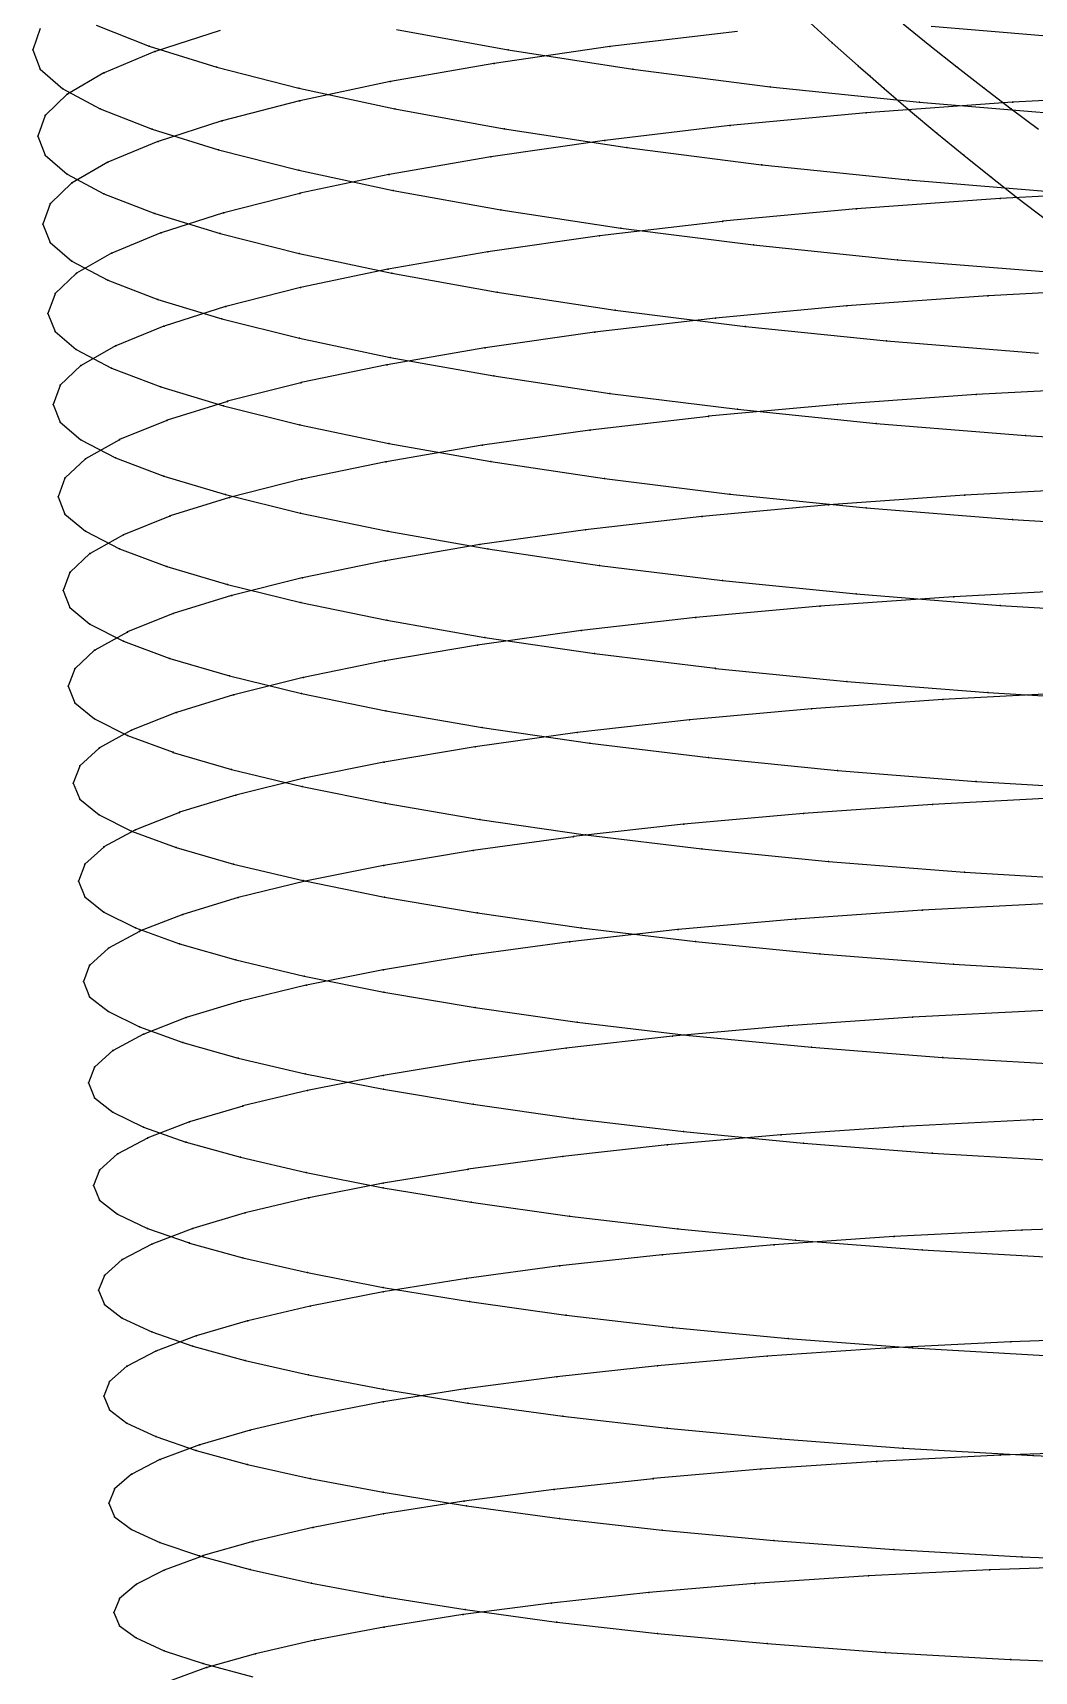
# Model space of a CAD drawing. Extents: x 0 to 4.67, y -4.5 to 1.66.
# Drawn here: x 0.148 to 0.651, y -2.052 to -1.229 of the extents above; entities that cross this region are included whole.
import ezdxf

# ---------------------------------------------------------------- set-up
doc = ezdxf.new("R2010")
doc.units = 0
doc.layers.get('0').update_dxf_attribs({"linetype": 'CONTINUOUS'})

msp = doc.modelspace()

# ---------------------------------------------------------------- linework, layer by layer
at = {"color": 4}
for points in [[(0.1513, -1.22647), (0.14752, -1.23716), (0.1513, -1.24682), (0.1513, -1.24682), (0.16258, -1.25672), (0.18131, -1.26681), (0.18134, -1.26682), (0.20744, -1.27703), (0.20747, -1.27704), (0.24083, -1.28735), (0.24083, -1.28735), (0.28129, -1.29765), (0.28129, -1.29765), (0.32863, -1.30778), (0.32864, -1.30778), (0.38265, -1.31754), (0.38268, -1.31755), (0.44307, -1.32673), (0.4431, -1.32674), (0.50962, -1.33516), (0.50966, -1.33516), (0.58198, -1.34261), (0.58199, -1.34261), (0.65976, -1.34895)], [(0.17942, -1.2248), (0.206, -1.23528), (0.20603, -1.23529), (0.24002, -1.24588), (0.24002, -1.24588), (0.28123, -1.25645), (0.28123, -1.25645), (0.32945, -1.26684), (0.32945, -1.26684), (0.38446, -1.27684), (0.3845, -1.27685), (0.446, -1.28627), (0.44604, -1.28627), (0.51379, -1.2949), (0.51382, -1.2949), (0.58749, -1.30254), (0.58749, -1.30254), (0.66671, -1.30902)], [(0.33033, -1.2269), (0.38637, -1.23716), (0.3864, -1.23717), (0.44905, -1.24682), (0.44909, -1.24683), (0.5181, -1.25567), (0.51813, -1.25567), (0.59317, -1.2635), (0.59317, -1.2635), (0.67386, -1.27014)], [(0.53639, -1.22192), (0.54924, -1.23362), (0.56222, -1.24518), (0.56825, -1.25044), (0.57532, -1.25661), (0.58854, -1.2679), (0.60188, -1.27905), (0.61533, -1.29006), (0.62889, -1.30093), (0.64257, -1.31166), (0.65637, -1.32224)], [(0.53639, -1.22192), (0.54924, -1.23362), (0.56222, -1.24518), (0.56825, -1.25044), (0.57532, -1.25661), (0.58854, -1.2679), (0.60188, -1.27905), (0.61533, -1.29006), (0.62889, -1.30093), (0.64257, -1.31166), (0.65637, -1.32224)], [(0.53639, -1.22192), (0.54924, -1.23362), (0.56222, -1.24518), (0.56825, -1.25044), (0.57532, -1.25661), (0.58854, -1.2679), (0.60188, -1.27905), (0.61533, -1.29006), (0.62889, -1.30093), (0.64257, -1.31166), (0.65637, -1.32224)], [(0.53639, -1.22192), (0.54924, -1.23362), (0.56222, -1.24518), (0.56825, -1.25044), (0.57532, -1.25661), (0.58854, -1.2679), (0.60188, -1.27905), (0.61533, -1.29006), (0.62889, -1.30093), (0.64257, -1.31166), (0.65637, -1.32224)], [(0.53639, -1.22192), (0.54924, -1.23362), (0.56222, -1.24518), (0.56825, -1.25044), (0.57532, -1.25661), (0.58854, -1.2679), (0.60188, -1.27905), (0.61533, -1.29006), (0.62889, -1.30093), (0.64257, -1.31166), (0.65637, -1.32224)], [(0.58492, -1.22403), (0.5983, -1.2349), (0.6118, -1.24563), (0.62542, -1.25624), (0.63915, -1.26671), (0.653, -1.27704)], [(0.59898, -1.22527), (0.68117, -1.23208), (0.6812, -1.23208), (0.76876, -1.23751), (0.7688, -1.23751), (0.86129, -1.24148), (0.86129, -1.24148), (0.9583, -1.2439), (0.95834, -1.2439), (1.05937, -1.24471), (1.05941, -1.24471), (1.16397, -1.24383), (1.16401, -1.24383), (1.27165, -1.24122), (1.27169, -1.24122), (1.38185, -1.23682), (1.38189, -1.23682), (1.49404, -1.23066), (1.49409, -1.23065), (1.60773, -1.22277)], [(0.24168, -1.22745), (0.209, -1.238), (0.20892, -1.23803), (0.18336, -1.24872), (0.18327, -1.24876), (0.16497, -1.25935), (0.16485, -1.25943), (0.15389, -1.27005), (0.15377, -1.2702), (0.15007, -1.28061), (0.15377, -1.29005), (0.15377, -1.29005), (0.16485, -1.29968), (0.18324, -1.30951), (0.18327, -1.30953), (0.20889, -1.31947), (0.20892, -1.31948), (0.24168, -1.32952), (0.24168, -1.32952), (0.2814, -1.33956), (0.2814, -1.33956), (0.32788, -1.34943), (0.32788, -1.34943), (0.3809, -1.35895), (0.38094, -1.35895), (0.44022, -1.36791), (0.44026, -1.36792), (0.50556, -1.37613), (0.5056, -1.37614), (0.5766, -1.38341), (0.57661, -1.38341), (0.65296, -1.3896)], [(0.50164, -1.22792), (0.43757, -1.23548), (0.43749, -1.2355), (0.37934, -1.24393), (0.37926, -1.24394), (0.32728, -1.25307), (0.32717, -1.25309), (0.28165, -1.26276), (0.28154, -1.26278), (0.24266, -1.27284), (0.24254, -1.27287), (0.21047, -1.28316), (0.21038, -1.28319), (0.18529, -1.29362), (0.18521, -1.29366), (0.16724, -1.30398), (0.16712, -1.30406), (0.15636, -1.31442), (0.15625, -1.31457), (0.15261, -1.3247), (0.15625, -1.33394), (0.15625, -1.33394), (0.16712, -1.34331), (0.18518, -1.35287), (0.18521, -1.35289), (0.21036, -1.36256), (0.21038, -1.36258), (0.24254, -1.37236), (0.24254, -1.37236), (0.28154, -1.38214), (0.28154, -1.38214), (0.32717, -1.39176), (0.32717, -1.39176), (0.37923, -1.40104), (0.37926, -1.40105), (0.43746, -1.40979), (0.43749, -1.40979), (0.5016, -1.41781), (0.50164, -1.41781), (0.57135, -1.42491), (0.57135, -1.42491), (0.64631, -1.43095), (0.64634, -1.43096), (0.7262, -1.43579)], [(0.71832, -1.25935), (0.63996, -1.26349), (0.63988, -1.26349), (0.56637, -1.26881), (0.56626, -1.26882), (0.4979, -1.27523), (0.49782, -1.27524), (0.43492, -1.28263), (0.43484, -1.28264), (0.37775, -1.29087), (0.37767, -1.29089), (0.32664, -1.2998), (0.32653, -1.29982), (0.28185, -1.30925), (0.28173, -1.30928), (0.24356, -1.31909), (0.24345, -1.31912), (0.21196, -1.32915), (0.21188, -1.32918), (0.18724, -1.33935), (0.18716, -1.33939), (0.16951, -1.34946), (0.1694, -1.34953), (0.15884, -1.35964), (0.15873, -1.35979), (0.15516, -1.36965), (0.15873, -1.37868), (0.15873, -1.37868), (0.1694, -1.3878), (0.18713, -1.39711), (0.18716, -1.39712), (0.21185, -1.40655), (0.21188, -1.40656), (0.24345, -1.41609), (0.24345, -1.41609), (0.28173, -1.42562), (0.28173, -1.42562), (0.32653, -1.43499), (0.32653, -1.435), (0.37764, -1.44404), (0.37767, -1.44405), (0.43481, -1.45257), (0.43484, -1.45258), (0.49779, -1.4604), (0.49782, -1.4604), (0.56625, -1.46733), (0.56626, -1.46733), (0.63985, -1.47323), (0.63988, -1.47323), (0.71829, -1.47796)], [(0.71063, -1.3078), (0.6337, -1.31185), (0.63362, -1.31186), (0.56144, -1.31706), (0.56133, -1.31706), (0.49422, -1.32333), (0.49413, -1.32334), (0.43238, -1.33055), (0.4323, -1.33056), (0.37625, -1.3386), (0.37617, -1.33862), (0.32607, -1.34732), (0.32596, -1.34734), (0.28209, -1.35654), (0.28198, -1.35656), (0.2445, -1.36613), (0.24439, -1.36616), (0.21347, -1.37595), (0.21339, -1.37598), (0.1892, -1.3859), (0.18912, -1.38594), (0.1718, -1.39576), (0.17169, -1.39583), (0.16132, -1.40568), (0.16121, -1.40583), (0.1577, -1.41544), (0.16121, -1.42426), (0.16121, -1.42426), (0.17169, -1.43313), (0.18909, -1.44219), (0.18912, -1.44221), (0.21336, -1.45138), (0.21339, -1.45139), (0.24439, -1.46067), (0.24439, -1.46067), (0.28198, -1.46995), (0.28198, -1.46995), (0.32596, -1.4791), (0.32596, -1.4791), (0.37614, -1.48792), (0.37617, -1.48792), (0.43227, -1.49624), (0.4323, -1.49624), (0.4941, -1.50387), (0.49413, -1.50387), (0.56133, -1.51064), (0.56133, -1.51064), (0.63358, -1.5164), (0.63362, -1.5164), (0.71059, -1.52102)], [(0.70311, -1.35682), (0.62757, -1.36079), (0.6275, -1.36079), (0.55663, -1.36587), (0.55653, -1.36588), (0.49063, -1.372), (0.49055, -1.37201), (0.42993, -1.37906), (0.42985, -1.37907), (0.37482, -1.38692), (0.37474, -1.38693), (0.32555, -1.39542), (0.32544, -1.39544), (0.28237, -1.40442), (0.28226, -1.40444), (0.24546, -1.41378), (0.24535, -1.41381), (0.215, -1.42335), (0.21492, -1.42338), (0.19117, -1.43306), (0.19109, -1.43309), (0.17409, -1.44266), (0.17398, -1.44273), (0.1638, -1.45234), (0.16369, -1.45249), (0.16025, -1.46184), (0.16369, -1.47047), (0.16369, -1.47047), (0.17398, -1.47909), (0.19106, -1.48791), (0.19109, -1.48792), (0.21489, -1.49685), (0.21492, -1.49686), (0.24535, -1.5059), (0.24535, -1.5059), (0.28226, -1.51494), (0.28226, -1.51494), (0.32544, -1.52385), (0.32544, -1.52385), (0.37471, -1.53245), (0.37474, -1.53245), (0.42982, -1.54056), (0.42985, -1.54056), (0.49052, -1.548), (0.49055, -1.54801), (0.55652, -1.55461), (0.55653, -1.55461), (0.62747, -1.56023), (0.6275, -1.56024), (0.70307, -1.56475)], [(0.69577, -1.4065), (0.62161, -1.41038), (0.62154, -1.41038), (0.55196, -1.41535), (0.55186, -1.41536), (0.48717, -1.42134), (0.48709, -1.42135), (0.42756, -1.42823), (0.42749, -1.42824), (0.37346, -1.4359), (0.37338, -1.43591), (0.32509, -1.44419), (0.32498, -1.44421), (0.28269, -1.45297), (0.28258, -1.45299), (0.24646, -1.4621), (0.24635, -1.46213), (0.21655, -1.47143), (0.21647, -1.47146), (0.19315, -1.48089), (0.19307, -1.48093), (0.17638, -1.49025), (0.17627, -1.49033), (0.16628, -1.49969), (0.16617, -1.49984), (0.16279, -1.50894), (0.16617, -1.51737), (0.16617, -1.51737), (0.17627, -1.52575), (0.19305, -1.53433), (0.19307, -1.53434), (0.21644, -1.54303), (0.21647, -1.54304), (0.24635, -1.55184), (0.24635, -1.55184), (0.28258, -1.56065), (0.28258, -1.56065), (0.32498, -1.56932), (0.32498, -1.56932), (0.37335, -1.5777), (0.37338, -1.57771), (0.42746, -1.58561), (0.42749, -1.58561), (0.48706, -1.59287), (0.48709, -1.59287), (0.55186, -1.59932), (0.55186, -1.59932), (0.62151, -1.60481), (0.62154, -1.60481), (0.69574, -1.60922)], [(0.68871, -1.45711), (0.61589, -1.46091), (0.61581, -1.46091), (0.54749, -1.46577), (0.54739, -1.46578), (0.48386, -1.47162), (0.48379, -1.47163), (0.42534, -1.47835), (0.42526, -1.47836), (0.3722, -1.48584), (0.37213, -1.48585), (0.3247, -1.49393), (0.3246, -1.49395), (0.28307, -1.50249), (0.28297, -1.50251), (0.24749, -1.51139), (0.24739, -1.51142), (0.21813, -1.52049), (0.21805, -1.52052), (0.19515, -1.52971), (0.19507, -1.52975), (0.17868, -1.53884), (0.17857, -1.5389), (0.16876, -1.54803), (0.16865, -1.54818), (0.16534, -1.55703), (0.16865, -1.56528), (0.16865, -1.56528), (0.17857, -1.57342), (0.19505, -1.58177), (0.19507, -1.58178), (0.21802, -1.59023), (0.21805, -1.59024), (0.24739, -1.59881), (0.24739, -1.59881), (0.28297, -1.60738), (0.28297, -1.60738), (0.3246, -1.61583), (0.3246, -1.61583), (0.3721, -1.62399), (0.37213, -1.624), (0.42523, -1.6317), (0.42526, -1.63171), (0.48376, -1.63879), (0.48379, -1.63879), (0.54739, -1.64507), (0.54739, -1.64508), (0.61578, -1.65043), (0.61581, -1.65044), (0.68868, -1.65474)], [(0.6818, -1.50828), (0.6103, -1.51199), (0.61023, -1.512), (0.54314, -1.51675), (0.54304, -1.51676), (0.48065, -1.52246), (0.48058, -1.52247), (0.42319, -1.52903), (0.42311, -1.52904), (0.37101, -1.53634), (0.37094, -1.53635), (0.32437, -1.54423), (0.32427, -1.54425), (0.28349, -1.55258), (0.28339, -1.5526), (0.24855, -1.56126), (0.24845, -1.56128), (0.21972, -1.57013), (0.21964, -1.57015), (0.19716, -1.57911), (0.19708, -1.57915), (0.18098, -1.588), (0.18088, -1.58807), (0.17124, -1.59697), (0.17114, -1.59711), (0.16788, -1.60573), (0.17114, -1.61378), (0.17114, -1.61378), (0.18088, -1.6217), (0.19706, -1.62981), (0.19708, -1.62982), (0.21961, -1.63804), (0.21964, -1.63805), (0.24845, -1.64638), (0.24845, -1.64638), (0.28339, -1.65473), (0.28339, -1.65473), (0.32427, -1.66296), (0.32427, -1.66296), (0.37091, -1.67091), (0.37094, -1.67092), (0.42308, -1.67843), (0.42311, -1.67843), (0.48055, -1.68533), (0.48058, -1.68534), (0.54303, -1.69147), (0.54304, -1.69147), (0.61019, -1.6967), (0.61023, -1.6967), (0.68177, -1.7009)], [(0.67506, -1.56003), (0.60485, -1.56367), (0.60478, -1.56367), (0.5389, -1.56831), (0.5388, -1.56832), (0.47755, -1.57389), (0.47747, -1.5739), (0.42112, -1.5803), (0.42104, -1.58031), (0.36989, -1.58743), (0.36981, -1.58744), (0.32409, -1.59512), (0.32399, -1.59514), (0.28395, -1.60326), (0.28385, -1.60329), (0.24964, -1.61172), (0.24954, -1.61175), (0.22132, -1.62037), (0.22125, -1.62039), (0.19917, -1.62912), (0.1991, -1.62915), (0.18329, -1.63778), (0.18319, -1.63784), (0.17372, -1.64651), (0.17362, -1.64665), (0.17042, -1.65503), (0.17362, -1.6629), (0.17362, -1.6629), (0.18319, -1.67058), (0.19907, -1.67847), (0.1991, -1.67848), (0.22122, -1.68647), (0.22125, -1.68648), (0.24954, -1.69459), (0.24954, -1.69459), (0.28385, -1.7027), (0.28385, -1.7027), (0.32399, -1.71071), (0.32399, -1.71071), (0.36979, -1.71846), (0.36981, -1.71846), (0.42102, -1.72578), (0.42104, -1.72578), (0.47745, -1.73251), (0.47747, -1.73251), (0.5388, -1.73849), (0.5388, -1.73849), (0.60475, -1.7436), (0.60478, -1.7436), (0.67503, -1.7477)], [(0.66861, -1.61281), (0.59965, -1.61637), (0.59958, -1.61637), (0.53488, -1.62091), (0.53478, -1.62091), (0.47462, -1.62636), (0.47454, -1.62636), (0.41919, -1.63261), (0.41912, -1.63262), (0.36888, -1.63956), (0.3688, -1.63957), (0.32389, -1.64707), (0.3238, -1.64709), (0.28447, -1.655), (0.28437, -1.65502), (0.25077, -1.66324), (0.25067, -1.66327), (0.22296, -1.67167), (0.22289, -1.67169), (0.20121, -1.68019), (0.20113, -1.68023), (0.1856, -1.68862), (0.18551, -1.68869), (0.17621, -1.69713), (0.17611, -1.69727), (0.17297, -1.70542), (0.17611, -1.71311), (0.17611, -1.71311), (0.18551, -1.72057), (0.20111, -1.72823), (0.20113, -1.72824), (0.22286, -1.73601), (0.22289, -1.73602), (0.25067, -1.7439), (0.25067, -1.7439), (0.28437, -1.75179), (0.28437, -1.75179), (0.32379, -1.75959), (0.3238, -1.75959), (0.36878, -1.76713), (0.3688, -1.76714), (0.41909, -1.77426), (0.41912, -1.77427), (0.47452, -1.78082), (0.47454, -1.78083), (0.53478, -1.78666), (0.53478, -1.78666), (0.59955, -1.79163), (0.59958, -1.79164), (0.66858, -1.79565)], [(0.6623, -1.66612), (0.59457, -1.6696), (0.5945, -1.6696), (0.53096, -1.67404), (0.53086, -1.67404), (0.47177, -1.67936), (0.4717, -1.67936), (0.41734, -1.68546), (0.41727, -1.68547), (0.36792, -1.69224), (0.36785, -1.69225), (0.32374, -1.69956), (0.32365, -1.69957), (0.28502, -1.70729), (0.28492, -1.70731), (0.25193, -1.71532), (0.25183, -1.71534), (0.22461, -1.72352), (0.22454, -1.72355), (0.20325, -1.73183), (0.20317, -1.73186), (0.18792, -1.74003), (0.18783, -1.7401), (0.1787, -1.74832), (0.1786, -1.74846), (0.17551, -1.75637), (0.1786, -1.76389), (0.1786, -1.76389), (0.18783, -1.77112), (0.20315, -1.77856), (0.20317, -1.77858), (0.22452, -1.78613), (0.22454, -1.78613), (0.25183, -1.79379), (0.25183, -1.79379), (0.28492, -1.80147), (0.28492, -1.80147), (0.32364, -1.80906), (0.32365, -1.80906), (0.36782, -1.8164), (0.36785, -1.81641), (0.41724, -1.82335), (0.41727, -1.82335), (0.47168, -1.82974), (0.4717, -1.82974), (0.53086, -1.83542), (0.53086, -1.83543), (0.59447, -1.84028), (0.5945, -1.84028), (0.66227, -1.8442)], [(0.65615, -1.72001), (0.58963, -1.72342), (0.58956, -1.72342), (0.52715, -1.72775), (0.52706, -1.72776), (0.46903, -1.73295), (0.46896, -1.73295), (0.41556, -1.7389), (0.41549, -1.73891), (0.36703, -1.74551), (0.36696, -1.74552), (0.32364, -1.75264), (0.32355, -1.75265), (0.28561, -1.76017), (0.28551, -1.76019), (0.25311, -1.76799), (0.25301, -1.76801), (0.22628, -1.77597), (0.22621, -1.776), (0.2053, -1.78406), (0.20522, -1.78409), (0.19025, -1.79204), (0.19015, -1.79211), (0.18118, -1.8001), (0.18109, -1.80024), (0.17806, -1.80793), (0.18109, -1.81527), (0.18109, -1.81527), (0.19015, -1.82229), (0.2052, -1.82951), (0.20522, -1.82952), (0.22618, -1.83685), (0.22621, -1.83686), (0.25301, -1.8443), (0.25301, -1.8443), (0.28551, -1.85176), (0.28551, -1.85176), (0.32354, -1.85914), (0.32355, -1.85914), (0.36693, -1.86628), (0.36696, -1.86629), (0.41547, -1.87304), (0.41549, -1.87304), (0.46893, -1.87926), (0.46896, -1.87927), (0.52706, -1.88481), (0.52706, -1.88481), (0.58953, -1.88954), (0.58956, -1.88954), (0.65612, -1.89336)], [(0.71935, -1.77257), (0.65034, -1.77494), (0.65027, -1.77494), (0.58492, -1.77827), (0.58486, -1.77828), (0.52355, -1.78251), (0.52346, -1.78251), (0.46644, -1.78758), (0.46638, -1.78758), (0.41392, -1.79338), (0.41386, -1.79339), (0.36624, -1.79982), (0.36618, -1.79983), (0.32362, -1.80677), (0.32353, -1.80679), (0.28626, -1.81411), (0.28616, -1.81413), (0.25433, -1.82172), (0.25424, -1.82175), (0.22798, -1.8295), (0.2279, -1.82952), (0.20736, -1.83736), (0.20729, -1.8374), (0.19258, -1.84513), (0.19248, -1.8452), (0.18367, -1.85298), (0.18358, -1.85312), (0.1806, -1.86058), (0.18358, -1.86775), (0.18358, -1.86775), (0.19248, -1.87455), (0.20727, -1.88156), (0.20729, -1.88157), (0.22788, -1.88869), (0.2279, -1.88869), (0.25424, -1.89592), (0.25424, -1.89592), (0.28616, -1.90318), (0.28616, -1.90318), (0.32352, -1.91035), (0.32353, -1.91035), (0.36615, -1.9173), (0.36618, -1.9173), (0.41383, -1.92388), (0.41386, -1.92388), (0.46635, -1.92994), (0.46638, -1.92994), (0.52345, -1.93534), (0.52346, -1.93534), (0.58483, -1.93996), (0.58486, -1.93996), (0.65024, -1.94368), (0.65027, -1.94369), (0.71934, -1.94645)], [(0.71238, -1.82806), (0.64459, -1.83039), (0.64453, -1.83039), (0.58033, -1.83365), (0.58027, -1.83365), (0.52004, -1.83778), (0.51995, -1.83779), (0.46394, -1.84273), (0.46388, -1.84274), (0.41235, -1.84839), (0.41228, -1.8484), (0.36551, -1.85467), (0.36545, -1.85468), (0.32364, -1.86143), (0.32355, -1.86145), (0.28694, -1.86858), (0.28685, -1.8686), (0.25557, -1.87599), (0.25548, -1.87601), (0.22968, -1.88356), (0.22962, -1.88358), (0.20943, -1.89121), (0.20936, -1.89124), (0.19491, -1.89877), (0.19482, -1.89883), (0.18616, -1.9064), (0.18607, -1.90654), (0.18315, -1.91378), (0.18607, -1.92078), (0.18607, -1.92078), (0.19482, -1.92737), (0.20934, -1.93417), (0.20936, -1.93418), (0.22959, -1.94108), (0.22962, -1.94109), (0.25548, -1.94811), (0.25548, -1.94811), (0.28685, -1.95515), (0.28685, -1.95515), (0.32355, -1.96212), (0.32355, -1.96213), (0.36542, -1.96888), (0.36545, -1.96889), (0.41226, -1.97528), (0.41228, -1.97529), (0.46385, -1.98118), (0.46388, -1.98119), (0.51995, -1.98644), (0.51995, -1.98644), (0.58024, -1.99094), (0.58027, -1.99095), (0.6445, -1.99458), (0.64453, -1.99458), (0.71238, -1.99728)], [(0.7056, -1.88419), (0.63901, -1.88647), (0.63894, -1.88647), (0.57588, -1.88966), (0.57581, -1.88966), (0.51665, -1.89369), (0.51656, -1.8937), (0.46154, -1.89852), (0.46148, -1.89853), (0.41086, -1.90404), (0.41079, -1.90405), (0.36484, -1.91015), (0.36478, -1.91016), (0.32371, -1.91674), (0.32362, -1.91676), (0.28765, -1.92369), (0.28756, -1.92371), (0.25684, -1.9309), (0.25675, -1.93093), (0.23141, -1.93826), (0.23134, -1.93829), (0.21151, -1.94571), (0.21144, -1.94574), (0.19725, -1.95305), (0.19716, -1.95311), (0.18865, -1.96048), (0.18856, -1.96061), (0.18569, -1.96764), (0.18856, -1.97447), (0.18856, -1.97447), (0.19716, -1.98085), (0.21142, -1.98744), (0.21144, -1.98745), (0.23132, -1.99414), (0.23134, -1.99415), (0.25675, -2.00096), (0.25675, -2.00096), (0.28756, -2.0078), (0.28756, -2.0078), (0.32362, -2.01457), (0.32362, -2.01457), (0.36475, -2.02114), (0.36478, -2.02114), (0.41077, -2.02736), (0.41079, -2.02736), (0.46145, -2.0331), (0.46148, -2.0331), (0.51656, -2.03822), (0.51656, -2.03822), (0.57579, -2.04261), (0.57581, -2.04261), (0.63892, -2.04615), (0.63894, -2.04616), (0.7056, -2.04879)], [(0.6991, -1.9413), (0.63366, -1.94353), (0.6336, -1.94354), (0.57163, -1.94665), (0.57157, -1.94665), (0.51343, -1.95059), (0.51335, -1.9506), (0.45928, -1.9553), (0.45922, -1.95531), (0.40948, -1.96068), (0.40942, -1.96069), (0.36427, -1.96664), (0.36421, -1.96664), (0.32385, -1.97305), (0.32376, -1.97306), (0.28842, -1.97981), (0.28834, -1.97983), (0.25815, -1.98683), (0.25806, -1.98685), (0.23316, -1.99399), (0.23309, -1.99401), (0.21361, -2.00123), (0.21354, -2.00126), (0.19959, -2.00836), (0.1995, -2.00842), (0.19115, -2.01558), (0.19106, -2.01571), (0.18824, -2.02253), (0.19106, -2.0292), (0.19106, -2.0292), (0.1995, -2.03537), (0.21352, -2.04176), (0.21354, -2.04177), (0.23307, -2.04826), (0.23309, -2.04826), (0.25806, -2.05487)], [(0.69273, -1.99892), (0.62843, -2.00111), (0.62837, -2.00111), (0.56749, -2.00415), (0.56743, -2.00415), (0.5103, -2.008), (0.51022, -2.00801), (0.4571, -2.01259), (0.45704, -2.0126), (0.40817, -2.01783), (0.4081, -2.01784), (0.36374, -2.02363), (0.36368, -2.02364), (0.32403, -2.02987), (0.32394, -2.02989), (0.28922, -2.03645), (0.28913, -2.03647), (0.25947, -2.04327), (0.25939, -2.0433), (0.23492, -2.05023), (0.23485, -2.05025), (0.21571, -2.05727)]]:
    msp.add_lwpolyline(points, dxfattribs=at)
at = {"color": 2}
for p in [(0.206, -1.23528, 21.8651), (0.20603, -1.23529, 21.8651), (0.54924, -1.23362), (0.54924, -1.23362, 0.00179), (0.54924, -1.23362, 0.00716), (0.54924, -1.23362, 0.0161), (0.54924, -1.23362, 0.02863), (0.5983, -1.2349, 0.06475), (0.14752, -1.23716, 22.6098), (0.20892, -1.23803, 23.3669), (0.209, -1.238, 23.3669), (0.38637, -1.23716, 21.133), (0.3864, -1.23717, 21.133), (0.43749, -1.2355, 24.1365), (0.43757, -1.23548, 24.1365), (0.1513, -1.24682, 22.6098), (0.1513, -1.24682, 22.6098), (0.18327, -1.24876, 23.3669), (0.18336, -1.24872, 23.3669), (0.24002, -1.24588, 21.8651), (0.24002, -1.24588, 21.8651), (0.37926, -1.24394, 24.1365), (0.37934, -1.24393, 24.1365), (0.44905, -1.24682, 21.133), (0.44909, -1.24683, 21.133), (0.56222, -1.24518), (0.56222, -1.24518, 0.00179), (0.56222, -1.24518, 0.00716), (0.56222, -1.24518, 0.0161), (0.56222, -1.24518, 0.02863), (0.56825, -1.25044), (0.56825, -1.25044, 0.00179), (0.56825, -1.25044, 0.00716), (0.56825, -1.25044, 0.0161), (0.56825, -1.25044, 0.02863), (0.6118, -1.24563, 0.06475), (0.16258, -1.25672, 22.6098), (0.16485, -1.25943, 23.3669), (0.16497, -1.25935, 23.3669), (0.28123, -1.25645, 21.8651), (0.28123, -1.25645, 21.8651), (0.32717, -1.25309, 24.1365), (0.32728, -1.25307, 24.1365), (0.5181, -1.25567, 21.133), (0.51813, -1.25567, 21.133), (0.57532, -1.25661), (0.57532, -1.25661, 0.00179), (0.57532, -1.25661, 0.00716), (0.57532, -1.25661, 0.0161), (0.57532, -1.25661, 0.02863), (0.62542, -1.25624, 0.06475), (0.18131, -1.26681, 22.6098), (0.18134, -1.26682, 22.6098), (0.28154, -1.26278, 24.1365), (0.28165, -1.26276, 24.1365), (0.32945, -1.26684, 21.8651), (0.32945, -1.26684, 21.8651), (0.58854, -1.2679), (0.58854, -1.2679, 0.00179), (0.58854, -1.2679, 0.00716), (0.58854, -1.2679, 0.0161), (0.58854, -1.2679, 0.02863), (0.59317, -1.2635, 21.133), (0.59317, -1.2635, 21.133), (0.63915, -1.26671, 0.06475), (0.63988, -1.26349, 24.9185), (0.63996, -1.26349, 24.9185), (0.15377, -1.2702, 23.3669), (0.15389, -1.27005, 23.3669), (0.24254, -1.27287, 24.1365), (0.24266, -1.27284, 24.1365), (0.49782, -1.27524, 24.9185), (0.4979, -1.27523, 24.9185), (0.56626, -1.26882, 24.9185), (0.56637, -1.26881, 24.9185), (0.15007, -1.28061, 23.3669), (0.20744, -1.27703, 22.6098), (0.20747, -1.27704, 22.6098), (0.21038, -1.28319, 24.1365), (0.21047, -1.28316, 24.1365), (0.38446, -1.27684, 21.8651), (0.3845, -1.27685, 21.8651), (0.43484, -1.28264, 24.9185), (0.43492, -1.28263, 24.9185), (0.60188, -1.27905), (0.60188, -1.27905, 0.00179), (0.60188, -1.27905, 0.00716), (0.60188, -1.27905, 0.0161), (0.60188, -1.27905, 0.02863), (0.15377, -1.29005, 23.3669), (0.15377, -1.29005, 23.3669), (0.24083, -1.28735, 22.6098), (0.24083, -1.28735, 22.6098), (0.37767, -1.29089, 24.9185), (0.37775, -1.29087, 24.9185), (0.446, -1.28627, 21.8651), (0.44604, -1.28627, 21.8651), (0.61533, -1.29006), (0.61533, -1.29006, 0.00179), (0.61533, -1.29006, 0.00716), (0.61533, -1.29006, 0.0161), (0.61533, -1.29006, 0.02863), (0.16485, -1.29968, 23.3669), (0.18521, -1.29366, 24.1365), (0.18529, -1.29362, 24.1365), (0.28129, -1.29765, 22.6098), (0.28129, -1.29765, 22.6098), (0.32653, -1.29982, 24.9185), (0.32664, -1.2998, 24.9185), (0.51379, -1.2949, 21.8651), (0.51382, -1.2949, 21.8651), (0.62889, -1.30093), (0.62889, -1.30093, 0.00179), (0.62889, -1.30093, 0.00716), (0.62889, -1.30093, 0.0161), (0.62889, -1.30093, 0.02863), (0.16712, -1.30406, 24.1365), (0.16724, -1.30398, 24.1365), (0.28173, -1.30928, 24.9185), (0.28185, -1.30925, 24.9185), (0.32863, -1.30778, 22.6098), (0.32864, -1.30778, 22.6098), (0.58749, -1.30254, 21.8651), (0.58749, -1.30254, 21.8651), (0.15625, -1.31457, 24.1365), (0.15636, -1.31442, 24.1365), (0.18324, -1.30951, 23.3669), (0.18327, -1.30953, 23.3669), (0.38265, -1.31754, 22.6098), (0.38268, -1.31755, 22.6098), (0.56133, -1.31706, 25.713), (0.56144, -1.31706, 25.713), (0.63362, -1.31186, 25.713), (0.6337, -1.31185, 25.713), (0.64257, -1.31166), (0.64257, -1.31166, 0.00179), (0.64257, -1.31166, 0.00716), (0.64257, -1.31166, 0.0161), (0.64257, -1.31166, 0.02863), (0.15261, -1.3247, 24.1365), (0.20889, -1.31947, 23.3669), (0.20892, -1.31948, 23.3669), (0.24345, -1.31912, 24.9185), (0.24356, -1.31909, 24.9185), (0.49413, -1.32334, 25.713), (0.49422, -1.32333, 25.713), (0.15625, -1.33394, 24.1365), (0.15625, -1.33394, 24.1365), (0.21188, -1.32918, 24.9185), (0.21196, -1.32915, 24.9185), (0.24168, -1.32952, 23.3669), (0.24168, -1.32952, 23.3669), (0.4323, -1.33056, 25.713), (0.43238, -1.33055, 25.713), (0.44307, -1.32673, 22.6098), (0.4431, -1.32674, 22.6098), (0.18716, -1.33939, 24.9185), (0.18724, -1.33935, 24.9185), (0.2814, -1.33956, 23.3669), (0.2814, -1.33956, 23.3669), (0.37617, -1.33862, 25.713), (0.37625, -1.3386, 25.713), (0.50962, -1.33516, 22.6098), (0.50966, -1.33516, 22.6098), (0.16712, -1.34331, 24.1365), (0.1694, -1.34953, 24.9185), (0.16951, -1.34946, 24.9185), (0.32596, -1.34734, 25.713), (0.32607, -1.34732, 25.713), (0.32788, -1.34943, 23.3669), (0.32788, -1.34943, 23.3669), (0.58198, -1.34261, 22.6098), (0.58199, -1.34261, 22.6098), (0.18518, -1.35287, 24.1365), (0.18521, -1.35289, 24.1365), (0.28198, -1.35656, 25.713), (0.28209, -1.35654, 25.713), (0.15873, -1.35979, 24.9185), (0.15884, -1.35964, 24.9185), (0.21036, -1.36256, 24.1365), (0.21038, -1.36258, 24.1365), (0.24439, -1.36616, 25.713), (0.2445, -1.36613, 25.713), (0.3809, -1.35895, 23.3669), (0.38094, -1.35895, 23.3669), (0.55653, -1.36588, 26.52), (0.55663, -1.36587, 26.52), (0.6275, -1.36079, 26.52), (0.62757, -1.36079, 26.52), (0.15516, -1.36965, 24.9185), (0.24254, -1.37236, 24.1365), (0.24254, -1.37236, 24.1365), (0.44022, -1.36791, 23.3669), (0.44026, -1.36792, 23.3669), (0.49055, -1.37201, 26.52), (0.49063, -1.372, 26.52), (0.15873, -1.37868, 24.9185), (0.15873, -1.37868, 24.9185), (0.21339, -1.37598, 25.713), (0.21347, -1.37595, 25.713), (0.28154, -1.38214, 24.1365), (0.28154, -1.38214, 24.1365), (0.42985, -1.37907, 26.52), (0.42993, -1.37906, 26.52), (0.50556, -1.37613, 23.3669), (0.5056, -1.37614, 23.3669), (0.5766, -1.38341, 23.3669), (0.57661, -1.38341, 23.3669), (0.1694, -1.3878, 24.9185), (0.18912, -1.38594, 25.713), (0.1892, -1.3859, 25.713), (0.32717, -1.39176, 24.1365), (0.32717, -1.39176, 24.1365), (0.37474, -1.38693, 26.52), (0.37482, -1.38692, 26.52), (0.17169, -1.39583, 25.713), (0.1718, -1.39576, 25.713), (0.18713, -1.39711, 24.9185), (0.18716, -1.39712, 24.9185), (0.32544, -1.39544, 26.52), (0.32555, -1.39542, 26.52), (0.16121, -1.40583, 25.713), (0.16132, -1.40568, 25.713), (0.21185, -1.40655, 24.9185), (0.21188, -1.40656, 24.9185), (0.28226, -1.40444, 26.52), (0.28237, -1.40442, 26.52), (0.37923, -1.40104, 24.1365), (0.37926, -1.40105, 24.1365), (0.1577, -1.41544, 25.713), (0.24345, -1.41609, 24.9185), (0.24345, -1.41609, 24.9185), (0.24535, -1.41381, 26.52), (0.24546, -1.41378, 26.52), (0.43746, -1.40979, 24.1365), (0.43749, -1.40979, 24.1365), (0.55186, -1.41536, 27.3394), (0.55196, -1.41535, 27.3394), (0.62154, -1.41038, 27.3394), (0.62161, -1.41038, 27.3394), (0.16121, -1.42426, 25.713), (0.16121, -1.42426, 25.713), (0.21492, -1.42338, 26.52), (0.215, -1.42335, 26.52), (0.48709, -1.42135, 27.3394), (0.48717, -1.42134, 27.3394), (0.5016, -1.41781, 24.1365), (0.50164, -1.41781, 24.1365), (0.28173, -1.42562, 24.9185), (0.28173, -1.42562, 24.9185), (0.42749, -1.42824, 27.3394), (0.42756, -1.42823, 27.3394), (0.57135, -1.42491, 24.1365), (0.57135, -1.42491, 24.1365), (0.64631, -1.43095, 24.1365), (0.64634, -1.43096, 24.1365), (0.17169, -1.43313, 25.713), (0.19109, -1.43309, 26.52), (0.19117, -1.43306, 26.52), (0.32653, -1.43499, 24.9185), (0.32653, -1.435, 24.9185), (0.37338, -1.43591, 27.3394), (0.37346, -1.4359, 27.3394), (0.17398, -1.44273, 26.52), (0.17409, -1.44266, 26.52), (0.18909, -1.44219, 25.713), (0.18912, -1.44221, 25.713), (0.32498, -1.44421, 27.3394), (0.32509, -1.44419, 27.3394), (0.37764, -1.44404, 24.9185), (0.37767, -1.44405, 24.9185), (0.16369, -1.45249, 26.52), (0.1638, -1.45234, 26.52), (0.21336, -1.45138, 25.713), (0.21339, -1.45139, 25.713), (0.28258, -1.45299, 27.3394), (0.28269, -1.45297, 27.3394), (0.43481, -1.45257, 24.9185), (0.43484, -1.45258, 24.9185), (0.16025, -1.46184, 26.52), (0.24439, -1.46067, 25.713), (0.24439, -1.46067, 25.713), (0.24635, -1.46213, 27.3394), (0.24646, -1.4621, 27.3394), (0.49779, -1.4604, 24.9185), (0.49782, -1.4604, 24.9185), (0.54739, -1.46578, 28.1713), (0.54749, -1.46577, 28.1713), (0.61581, -1.46091, 28.1713), (0.61589, -1.46091, 28.1713), (0.16369, -1.47047, 26.52), (0.16369, -1.47047, 26.52), (0.21647, -1.47146, 27.3394), (0.21655, -1.47143, 27.3394), (0.28198, -1.46995, 25.713), (0.28198, -1.46995, 25.713), (0.48379, -1.47163, 28.1713), (0.48386, -1.47162, 28.1713), (0.56625, -1.46733, 24.9185), (0.56626, -1.46733, 24.9185), (0.63985, -1.47323, 24.9185), (0.63988, -1.47323, 24.9185), (0.17398, -1.47909, 26.52), (0.19307, -1.48093, 27.3394), (0.19315, -1.48089, 27.3394), (0.32596, -1.4791, 25.713), (0.32596, -1.4791, 25.713), (0.42526, -1.47836, 28.1713), (0.42534, -1.47835, 28.1713), (0.17627, -1.49033, 27.3394), (0.17638, -1.49025, 27.3394), (0.19106, -1.48791, 26.52), (0.19109, -1.48792, 26.52), (0.37213, -1.48585, 28.1713), (0.3722, -1.48584, 28.1713), (0.37614, -1.48792, 25.713), (0.37617, -1.48792, 25.713), (0.21489, -1.49685, 26.52), (0.21492, -1.49686, 26.52), (0.3246, -1.49395, 28.1713), (0.3247, -1.49393, 28.1713), (0.43227, -1.49624, 25.713), (0.4323, -1.49624, 25.713), (0.16617, -1.49984, 27.3394), (0.16628, -1.49969, 27.3394), (0.24535, -1.5059, 26.52), (0.24535, -1.5059, 26.52), (0.28297, -1.50251, 28.1713), (0.28307, -1.50249, 28.1713), (0.4941, -1.50387, 25.713), (0.49413, -1.50387, 25.713), (0.16279, -1.50894, 27.3394), (0.24739, -1.51142, 28.1713), (0.24749, -1.51139, 28.1713), (0.28226, -1.51494, 26.52), (0.28226, -1.51494, 26.52), (0.56133, -1.51064, 25.713), (0.56133, -1.51064, 25.713), (0.61023, -1.512, 29.0157), (0.6103, -1.51199, 29.0157), (0.16617, -1.51737, 27.3394), (0.16617, -1.51737, 27.3394), (0.21805, -1.52052, 28.1713), (0.21813, -1.52049, 28.1713), (0.48058, -1.52247, 29.0157), (0.48065, -1.52246, 29.0157), (0.54304, -1.51676, 29.0157), (0.54314, -1.51675, 29.0157), (0.63358, -1.5164, 25.713), (0.63362, -1.5164, 25.713), (0.17627, -1.52575, 27.3394), (0.19507, -1.52975, 28.1713), (0.19515, -1.52971, 28.1713), (0.32544, -1.52385, 26.52), (0.32544, -1.52385, 26.52), (0.42311, -1.52904, 29.0157), (0.42319, -1.52903, 29.0157), (0.17857, -1.5389, 28.1713), (0.17868, -1.53884, 28.1713), (0.19305, -1.53433, 27.3394), (0.19307, -1.53434, 27.3394), (0.37094, -1.53635, 29.0157), (0.37101, -1.53634, 29.0157), (0.37471, -1.53245, 26.52), (0.37474, -1.53245, 26.52), (0.16865, -1.54818, 28.1713), (0.16876, -1.54803, 28.1713), (0.21644, -1.54303, 27.3394), (0.21647, -1.54304, 27.3394), (0.32427, -1.54425, 29.0157), (0.32437, -1.54423, 29.0157), (0.42982, -1.54056, 26.52), (0.42985, -1.54056, 26.52), (0.49052, -1.548, 26.52), (0.49055, -1.54801, 26.52), (0.24635, -1.55184, 27.3394), (0.24635, -1.55184, 27.3394), (0.28339, -1.5526, 29.0157), (0.28349, -1.55258, 29.0157), (0.55652, -1.55461, 26.52), (0.55653, -1.55461, 26.52), (0.16534, -1.55703, 28.1713), (0.24845, -1.56128, 29.0157), (0.24855, -1.56126, 29.0157), (0.28258, -1.56065, 27.3394), (0.28258, -1.56065, 27.3394), (0.60478, -1.56367, 29.8726), (0.60485, -1.56367, 29.8726), (0.62747, -1.56023, 26.52), (0.6275, -1.56024, 26.52), (0.16865, -1.56528, 28.1713), (0.16865, -1.56528, 28.1713), (0.21964, -1.57015, 29.0157), (0.21972, -1.57013, 29.0157), (0.32498, -1.56932, 27.3394), (0.32498, -1.56932, 27.3394), (0.5388, -1.56832, 29.8726), (0.5389, -1.56831, 29.8726), (0.17857, -1.57342, 28.1713), (0.19708, -1.57915, 29.0157), (0.19716, -1.57911, 29.0157), (0.37335, -1.5777, 27.3394), (0.37338, -1.57771, 27.3394), (0.42104, -1.58031, 29.8726), (0.42112, -1.5803, 29.8726), (0.47747, -1.5739, 29.8726), (0.47755, -1.57389, 29.8726), (0.18088, -1.58807, 29.0157), (0.18098, -1.588, 29.0157), (0.19505, -1.58177, 28.1713), (0.19507, -1.58178, 28.1713), (0.36981, -1.58744, 29.8726), (0.36989, -1.58743, 29.8726), (0.42746, -1.58561, 27.3394), (0.42749, -1.58561, 27.3394), (0.17114, -1.59711, 29.0157), (0.17124, -1.59697, 29.0157), (0.21802, -1.59023, 28.1713), (0.21805, -1.59024, 28.1713), (0.32399, -1.59514, 29.8726), (0.32409, -1.59512, 29.8726), (0.48706, -1.59287, 27.3394), (0.48709, -1.59287, 27.3394), (0.16788, -1.60573, 29.0157), (0.24739, -1.59881, 28.1713), (0.24739, -1.59881, 28.1713), (0.28385, -1.60329, 29.8726), (0.28395, -1.60326, 29.8726), (0.55186, -1.59932, 27.3394), (0.55186, -1.59932, 27.3394), (0.62151, -1.60481, 27.3394), (0.62154, -1.60481, 27.3394), (0.17114, -1.61378, 29.0157), (0.17114, -1.61378, 29.0157), (0.24954, -1.61175, 29.8726), (0.24964, -1.61172, 29.8726), (0.28297, -1.60738, 28.1713), (0.28297, -1.60738, 28.1713), (0.18088, -1.6217, 29.0157), (0.22125, -1.62039, 29.8726), (0.22132, -1.62037, 29.8726), (0.3246, -1.61583, 28.1713), (0.3246, -1.61583, 28.1713), (0.53478, -1.62091, 30.7419), (0.53488, -1.62091, 30.7419), (0.59958, -1.61637, 30.7419), (0.59965, -1.61637, 30.7419), (0.19706, -1.62981, 29.0157), (0.19708, -1.62982, 29.0157), (0.1991, -1.62915, 29.8726), (0.19917, -1.62912, 29.8726), (0.3721, -1.62399, 28.1713), (0.37213, -1.624, 28.1713), (0.47454, -1.62636, 30.7419), (0.47462, -1.62636, 30.7419), (0.18319, -1.63784, 29.8726), (0.18329, -1.63778, 29.8726), (0.21961, -1.63804, 29.0157), (0.21964, -1.63805, 29.0157), (0.41912, -1.63262, 30.7419), (0.41919, -1.63261, 30.7419), (0.42523, -1.6317, 28.1713), (0.42526, -1.63171, 28.1713), (0.48376, -1.63879, 28.1713), (0.48379, -1.63879, 28.1713), (0.17362, -1.64665, 29.8726), (0.17372, -1.64651, 29.8726), (0.24845, -1.64638, 29.0157), (0.24845, -1.64638, 29.0157), (0.3688, -1.63957, 30.7419), (0.36888, -1.63956, 30.7419), (0.54739, -1.64507, 28.1713), (0.54739, -1.64508, 28.1713), (0.17042, -1.65503, 29.8726), (0.28339, -1.65473, 29.0157), (0.28339, -1.65473, 29.0157), (0.28437, -1.65502, 30.7419), (0.28447, -1.655, 30.7419), (0.3238, -1.64709, 30.7419), (0.32389, -1.64707, 30.7419), (0.61578, -1.65043, 28.1713), (0.61581, -1.65044, 28.1713), (0.17362, -1.6629, 29.8726), (0.17362, -1.6629, 29.8726), (0.25067, -1.66327, 30.7419), (0.25077, -1.66324, 30.7419), (0.32427, -1.66296, 29.0157), (0.32427, -1.66296, 29.0157), (0.18319, -1.67058, 29.8726), (0.22289, -1.67169, 30.7419), (0.22296, -1.67167, 30.7419), (0.37091, -1.67091, 29.0157), (0.37094, -1.67092, 29.0157), (0.5945, -1.6696, 31.6237), (0.59457, -1.6696, 31.6237), (0.19907, -1.67847, 29.8726), (0.1991, -1.67848, 29.8726), (0.42308, -1.67843, 29.0157), (0.42311, -1.67843, 29.0157), (0.4717, -1.67936, 31.6237), (0.47177, -1.67936, 31.6237), (0.53086, -1.67404, 31.6237), (0.53096, -1.67404, 31.6237), (0.20113, -1.68023, 30.7419), (0.20121, -1.68019, 30.7419), (0.22122, -1.68647, 29.8726), (0.22125, -1.68648, 29.8726), (0.41727, -1.68547, 31.6237), (0.41734, -1.68546, 31.6237), (0.48055, -1.68533, 29.0157), (0.48058, -1.68534, 29.0157), (0.18551, -1.68869, 30.7419), (0.1856, -1.68862, 30.7419), (0.24954, -1.69459, 29.8726), (0.24954, -1.69459, 29.8726), (0.36785, -1.69225, 31.6237), (0.36792, -1.69224, 31.6237), (0.54303, -1.69147, 29.0157), (0.54304, -1.69147, 29.0157), (0.17611, -1.69727, 30.7419), (0.17621, -1.69713, 30.7419), (0.28385, -1.7027, 29.8726), (0.28385, -1.7027, 29.8726), (0.32365, -1.69957, 31.6237), (0.32374, -1.69956, 31.6237), (0.61019, -1.6967, 29.0157), (0.61023, -1.6967, 29.0157), (0.17297, -1.70542, 30.7419), (0.28492, -1.70731, 31.6237), (0.28502, -1.70729, 31.6237), (0.32399, -1.71071, 29.8726), (0.32399, -1.71071, 29.8726), (0.17611, -1.71311, 30.7419), (0.17611, -1.71311, 30.7419), (0.18551, -1.72057, 30.7419), (0.25183, -1.71534, 31.6237), (0.25193, -1.71532, 31.6237), (0.36979, -1.71846, 29.8726), (0.36981, -1.71846, 29.8726), (0.20111, -1.72823, 30.7419), (0.20113, -1.72824, 30.7419), (0.22454, -1.72355, 31.6237), (0.22461, -1.72352, 31.6237), (0.42102, -1.72578, 29.8726), (0.42104, -1.72578, 29.8726), (0.52706, -1.72776, 32.5179), (0.52715, -1.72775, 32.5179), (0.58956, -1.72342, 32.5179), (0.58963, -1.72342, 32.5179), (0.20317, -1.73186, 31.6237), (0.20325, -1.73183, 31.6237), (0.22286, -1.73601, 30.7419), (0.22289, -1.73602, 30.7419), (0.46896, -1.73295, 32.5179), (0.46903, -1.73295, 32.5179), (0.47745, -1.73251, 29.8726), (0.47747, -1.73251, 29.8726), (0.18783, -1.7401, 31.6237), (0.18792, -1.74003, 31.6237), (0.25067, -1.7439, 30.7419), (0.25067, -1.7439, 30.7419), (0.36696, -1.74552, 32.5179), (0.36703, -1.74551, 32.5179), (0.41549, -1.73891, 32.5179), (0.41556, -1.7389, 32.5179), (0.5388, -1.73849, 29.8726), (0.5388, -1.73849, 29.8726), (0.60475, -1.7436, 29.8726), (0.60478, -1.7436, 29.8726), (0.1786, -1.74846, 31.6237), (0.1787, -1.74832, 31.6237), (0.28437, -1.75179, 30.7419), (0.28437, -1.75179, 30.7419), (0.32355, -1.75265, 32.5179), (0.32364, -1.75264, 32.5179), (0.17551, -1.75637, 31.6237), (0.28551, -1.76019, 32.5179), (0.28561, -1.76017, 32.5179), (0.32379, -1.75959, 30.7419), (0.3238, -1.75959, 30.7419), (0.1786, -1.76389, 31.6237), (0.1786, -1.76389, 31.6237), (0.25301, -1.76801, 32.5179), (0.25311, -1.76799, 32.5179), (0.36878, -1.76713, 30.7419), (0.3688, -1.76714, 30.7419), (0.18783, -1.77112, 31.6237), (0.20315, -1.77856, 31.6237), (0.20317, -1.77858, 31.6237), (0.22621, -1.776, 32.5179), (0.22628, -1.77597, 32.5179), (0.41909, -1.77426, 30.7419), (0.41912, -1.77427, 30.7419), (0.58486, -1.77828, 33.4247), (0.58492, -1.77827, 33.4247), (0.65027, -1.77494, 33.4247), (0.65034, -1.77494, 33.4247), (0.20522, -1.78409, 32.5179), (0.2053, -1.78406, 32.5179), (0.22452, -1.78613, 31.6237), (0.22454, -1.78613, 31.6237), (0.47452, -1.78082, 30.7419), (0.47454, -1.78083, 30.7419), (0.52346, -1.78251, 33.4247), (0.52355, -1.78251, 33.4247), (0.53478, -1.78666, 30.7419), (0.53478, -1.78666, 30.7419), (0.19015, -1.79211, 32.5179), (0.19025, -1.79204, 32.5179), (0.25183, -1.79379, 31.6237), (0.25183, -1.79379, 31.6237), (0.41386, -1.79339, 33.4247), (0.41392, -1.79338, 33.4247), (0.46638, -1.78758, 33.4247), (0.46644, -1.78758, 33.4247), (0.59955, -1.79163, 30.7419), (0.59958, -1.79164, 30.7419), (0.18109, -1.80024, 32.5179), (0.18118, -1.8001, 32.5179), (0.28492, -1.80147, 31.6237), (0.28492, -1.80147, 31.6237), (0.36618, -1.79983, 33.4247), (0.36624, -1.79982, 33.4247), (0.17806, -1.80793, 32.5179), (0.32353, -1.80679, 33.4247), (0.32362, -1.80677, 33.4247), (0.32364, -1.80906, 31.6237), (0.32365, -1.80906, 31.6237), (0.18109, -1.81527, 32.5179), (0.18109, -1.81527, 32.5179), (0.28616, -1.81413, 33.4247), (0.28626, -1.81411, 33.4247), (0.36782, -1.8164, 31.6237), (0.36785, -1.81641, 31.6237), (0.19015, -1.82229, 32.5179), (0.25424, -1.82175, 33.4247), (0.25433, -1.82172, 33.4247), (0.41724, -1.82335, 31.6237), (0.41727, -1.82335, 31.6237), (0.2052, -1.82951, 32.5179), (0.20522, -1.82952, 32.5179), (0.2279, -1.82952, 33.4247), (0.22798, -1.8295, 33.4247), (0.47168, -1.82974, 31.6237), (0.4717, -1.82974, 31.6237), (0.53086, -1.83542, 31.6237), (0.53086, -1.83543, 31.6237), (0.58027, -1.83365, 34.3438), (0.58033, -1.83365, 34.3438), (0.64453, -1.83039, 34.3438), (0.64459, -1.83039, 34.3438), (0.20729, -1.8374, 33.4247), (0.20736, -1.83736, 33.4247), (0.22618, -1.83685, 32.5179), (0.22621, -1.83686, 32.5179), (0.25301, -1.8443, 32.5179), (0.25301, -1.8443, 32.5179), (0.46388, -1.84274, 34.3438), (0.46394, -1.84273, 34.3438), (0.51995, -1.83779, 34.3438), (0.52004, -1.83778, 34.3438), (0.59447, -1.84028, 31.6237), (0.5945, -1.84028, 31.6237), (0.19248, -1.8452, 33.4247), (0.19258, -1.84513, 33.4247), (0.28551, -1.85176, 32.5179), (0.28551, -1.85176, 32.5179), (0.41228, -1.8484, 34.3438), (0.41235, -1.84839, 34.3438), (0.1806, -1.86058, 33.4247), (0.18358, -1.85312, 33.4247), (0.18367, -1.85298, 33.4247), (0.32354, -1.85914, 32.5179), (0.32355, -1.85914, 32.5179), (0.36545, -1.85468, 34.3438), (0.36551, -1.85467, 34.3438), (0.18358, -1.86775, 33.4247), (0.18358, -1.86775, 33.4247), (0.28685, -1.8686, 34.3438), (0.28694, -1.86858, 34.3438), (0.32355, -1.86145, 34.3438), (0.32364, -1.86143, 34.3438), (0.36693, -1.86628, 32.5179), (0.36696, -1.86629, 32.5179), (0.19248, -1.87455, 33.4247), (0.25548, -1.87601, 34.3438), (0.25557, -1.87599, 34.3438), (0.41547, -1.87304, 32.5179), (0.41549, -1.87304, 32.5179), (0.20727, -1.88156, 33.4247), (0.20729, -1.88157, 33.4247), (0.22962, -1.88358, 34.3438), (0.22968, -1.88356, 34.3438), (0.46893, -1.87926, 32.5179), (0.46896, -1.87927, 32.5179), (0.52706, -1.88481, 32.5179), (0.52706, -1.88481, 32.5179), (0.20936, -1.89124, 34.3438), (0.20943, -1.89121, 34.3438), (0.22788, -1.88869, 33.4247), (0.2279, -1.88869, 33.4247), (0.51656, -1.8937, 35.2755), (0.51665, -1.89369, 35.2755), (0.57581, -1.88966, 35.2755), (0.57588, -1.88966, 35.2755), (0.58953, -1.88954, 32.5179), (0.58956, -1.88954, 32.5179), (0.63894, -1.88647, 35.2755), (0.63901, -1.88647, 35.2755), (0.19482, -1.89883, 34.3438), (0.19491, -1.89877, 34.3438), (0.25424, -1.89592, 33.4247), (0.25424, -1.89592, 33.4247), (0.46148, -1.89853, 35.2755), (0.46154, -1.89852, 35.2755), (0.18607, -1.90654, 34.3438), (0.18616, -1.9064, 34.3438), (0.28616, -1.90318, 33.4247), (0.28616, -1.90318, 33.4247), (0.32352, -1.91035, 33.4247), (0.32353, -1.91035, 33.4247), (0.36478, -1.91016, 35.2755), (0.36484, -1.91015, 35.2755), (0.41079, -1.90405, 35.2755), (0.41086, -1.90404, 35.2755), (0.18315, -1.91378, 34.3438), (0.32362, -1.91676, 35.2755), (0.32371, -1.91674, 35.2755), (0.36615, -1.9173, 33.4247), (0.36618, -1.9173, 33.4247), (0.18607, -1.92078, 34.3438), (0.18607, -1.92078, 34.3438), (0.28756, -1.92371, 35.2755), (0.28765, -1.92369, 35.2755), (0.41383, -1.92388, 33.4247), (0.41386, -1.92388, 33.4247), (0.19482, -1.92737, 34.3438), (0.20934, -1.93417, 34.3438), (0.20936, -1.93418, 34.3438), (0.25675, -1.93093, 35.2755), (0.25684, -1.9309, 35.2755), (0.46635, -1.92994, 33.4247), (0.46638, -1.92994, 33.4247), (0.22959, -1.94108, 34.3438), (0.22962, -1.94109, 34.3438), (0.23134, -1.93829, 35.2755), (0.23141, -1.93826, 35.2755), (0.52345, -1.93534, 33.4247), (0.52346, -1.93534, 33.4247), (0.58483, -1.93996, 33.4247), (0.58486, -1.93996, 33.4247), (0.63366, -1.94353, 36.2196), (0.21144, -1.94574, 35.2755), (0.21151, -1.94571, 35.2755), (0.25548, -1.94811, 34.3438), (0.25548, -1.94811, 34.3438), (0.51335, -1.9506, 36.2196), (0.51343, -1.95059, 36.2196), (0.57157, -1.94665, 36.2196), (0.57163, -1.94665, 36.2196), (0.6336, -1.94354, 36.2196), (0.65024, -1.94368, 33.4247), (0.65027, -1.94369, 33.4247), (0.19716, -1.95311, 35.2755), (0.19725, -1.95305, 35.2755), (0.28685, -1.95515, 34.3438), (0.28685, -1.95515, 34.3438), (0.45922, -1.95531, 36.2196), (0.45928, -1.9553, 36.2196), (0.18569, -1.96764, 35.2755), (0.18856, -1.96061, 35.2755), (0.18865, -1.96048, 35.2755), (0.32355, -1.96212, 34.3438), (0.32355, -1.96213, 34.3438), (0.36421, -1.96664, 36.2196), (0.36427, -1.96664, 36.2196), (0.40942, -1.96069, 36.2196), (0.40948, -1.96068, 36.2196), (0.18856, -1.97447, 35.2755), (0.18856, -1.97447, 35.2755), (0.32376, -1.97306, 36.2196), (0.32385, -1.97305, 36.2196), (0.36542, -1.96888, 34.3438), (0.36545, -1.96889, 34.3438), (0.41226, -1.97528, 34.3438), (0.41228, -1.97529, 34.3438), (0.19716, -1.98085, 35.2755), (0.28834, -1.97983, 36.2196), (0.28842, -1.97981, 36.2196), (0.46385, -1.98118, 34.3438), (0.46388, -1.98119, 34.3438), (0.21142, -1.98744, 35.2755), (0.21144, -1.98745, 35.2755), (0.25806, -1.98685, 36.2196), (0.25815, -1.98683, 36.2196), (0.51995, -1.98644, 34.3438), (0.51995, -1.98644, 34.3438), (0.58024, -1.99094, 34.3438), (0.58027, -1.99095, 34.3438), (0.23132, -1.99414, 35.2755), (0.23134, -1.99415, 35.2755), (0.23309, -1.99401, 36.2196), (0.23316, -1.99399, 36.2196), (0.25675, -2.00096, 35.2755), (0.25675, -2.00096, 35.2755), (0.62837, -2.00111, 37.1762), (0.62843, -2.00111, 37.1762), (0.6445, -1.99458, 34.3438), (0.64453, -1.99458, 34.3438), (0.1995, -2.00842, 36.2196), (0.19959, -2.00836, 36.2196), (0.21354, -2.00126, 36.2196), (0.21361, -2.00123, 36.2196), (0.28756, -2.0078, 35.2755), (0.28756, -2.0078, 35.2755), (0.51022, -2.00801, 37.1762), (0.5103, -2.008, 37.1762), (0.56743, -2.00415, 37.1762), (0.56749, -2.00415, 37.1762), (0.19106, -2.01571, 36.2196), (0.19115, -2.01558, 36.2196), (0.32362, -2.01457, 35.2755), (0.32362, -2.01457, 35.2755), (0.45704, -2.0126, 37.1762), (0.4571, -2.01259, 37.1762), (0.18824, -2.02253, 36.2196), (0.36368, -2.02364, 37.1762), (0.36374, -2.02363, 37.1762), (0.36475, -2.02114, 35.2755), (0.36478, -2.02114, 35.2755), (0.4081, -2.01784, 37.1762), (0.40817, -2.01783, 37.1762), (0.19106, -2.0292, 36.2196), (0.19106, -2.0292, 36.2196), (0.32394, -2.02989, 37.1762), (0.32403, -2.02987, 37.1762), (0.41077, -2.02736, 35.2755), (0.41079, -2.02736, 35.2755), (0.46145, -2.0331, 35.2755), (0.46148, -2.0331, 35.2755), (0.1995, -2.03537, 36.2196), (0.21352, -2.04176, 36.2196), (0.21354, -2.04177, 36.2196), (0.28913, -2.03647, 37.1762), (0.28922, -2.03645, 37.1762), (0.51656, -2.03822, 35.2755), (0.51656, -2.03822, 35.2755), (0.23307, -2.04826, 36.2196), (0.23309, -2.04826, 36.2196), (0.23485, -2.05025, 37.1762), (0.23492, -2.05023, 37.1762), (0.25939, -2.0433, 37.1762), (0.25947, -2.04327, 37.1762), (0.57579, -2.04261, 35.2755), (0.57581, -2.04261, 35.2755), (0.63892, -2.04615, 35.2755), (0.63894, -2.04616, 35.2755)]:
    msp.add_point(p, dxfattribs=at)

doc.saveas('drawing.dxf')
